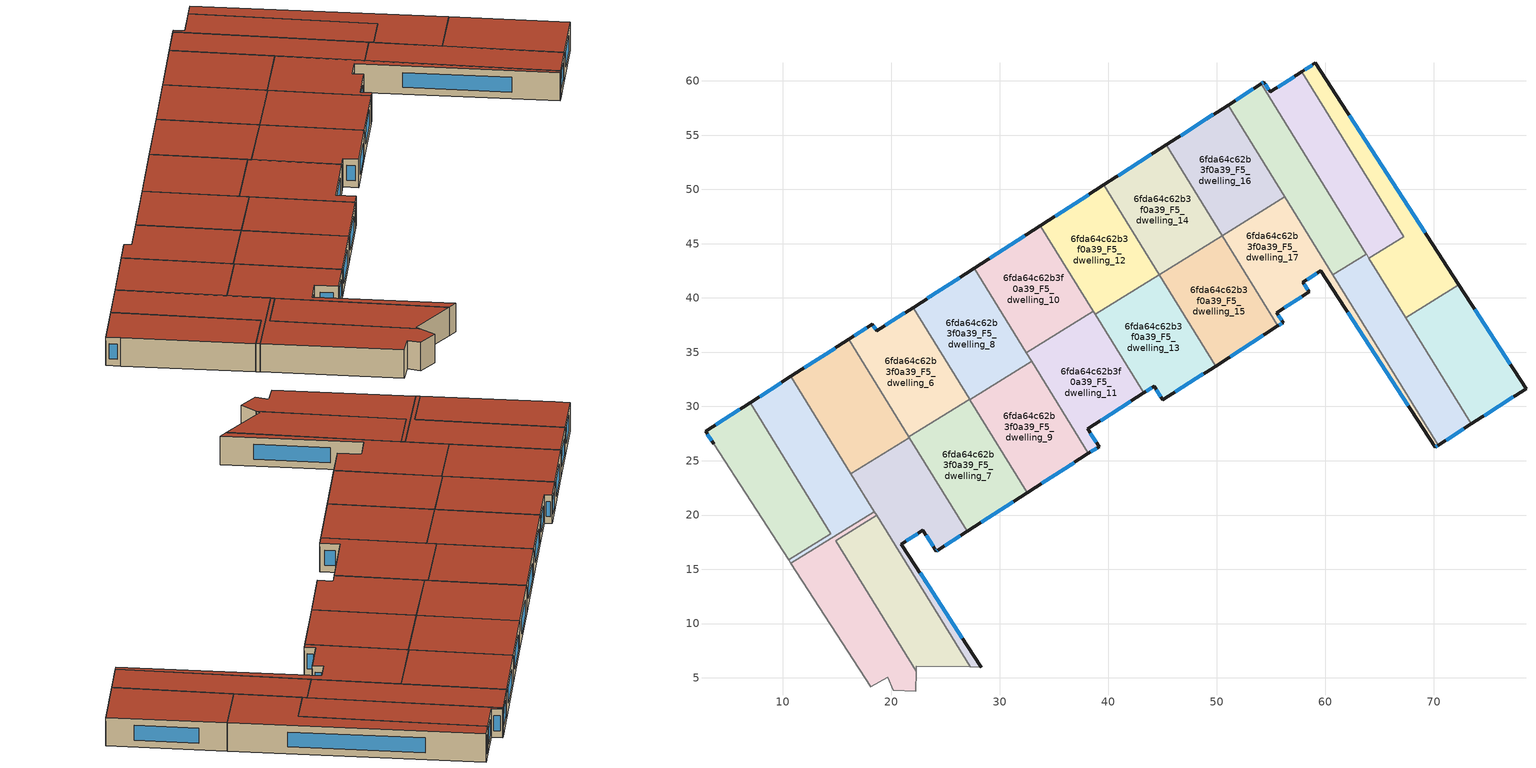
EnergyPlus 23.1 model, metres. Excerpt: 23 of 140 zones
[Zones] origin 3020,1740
6fda64c62b3f0a39_F5_dwelling_0
 floor to 6fda64c62b3f0a39_F4_dwelling_0 (EU_floor_Construction): 6.99,30.35 14.45,18.29 10.54,15.88 3.63,26.55 2.89,27.71 z15
 wall outside (EU_wall_Construction): 6.99,30.35 2.89,27.71 3.63,26.55 z15:18
 wall to 6fda64c62b3f0a39_F5_dwelling_1 (EU_wall_Construction): 10.54,15.88 14.45,18.29 6.99,30.35 z15:18
 wall adiabatic (EU_wall_Construction): 3.63,26.55 10.54,15.88 z15:18
 window (EU_Window_Construction): 6.03,29.73 3.85,28.33 / 3.06,27.44 3.46,26.82 z15.7:17.3
 roof outside (EU_roof_Construction): 14.45,18.29 6.99,30.35 2.89,27.71 3.63,26.55 10.54,15.88 z18
6fda64c62b3f0a39_F5_dwelling_1
 floor to 6fda64c62b3f0a39_F4_dwelling_1 (EU_floor_Construction): 10.75,32.76 18.45,20.3 10.75,15.55 10.54,15.88 14.45,18.29 6.99,30.35 z15
 wall outside (EU_wall_Construction): 10.75,32.76 6.99,30.35 z15:18
 wall to 6fda64c62b3f0a39_F5_dwelling_2 (EU_wall_Construction): 10.75,15.55 18.45,20.3 z15:18
 wall adiabatic (EU_wall_Construction): 10.54,15.88 10.75,15.55 z15:18
 wall to 6fda64c62b3f0a39_F5_dwelling_4 (EU_wall_Construction): 16.28,23.81 10.75,32.76 z15:18
 wall to 6fda64c62b3f0a39_F5_dwelling_5 (EU_wall_Construction): 18.45,20.3 16.28,23.81 z15:18
 window (EU_Window_Construction): 9.87,32.2 7.87,30.92 z15.7:17.3
 roof outside (EU_roof_Construction): 18.45,20.3 10.75,32.76 6.99,30.35 14.45,18.29 10.54,15.88 10.75,15.55 z18
6fda64c62b3f0a39_F5_dwelling_10
 floor to 6fda64c62b3f0a39_F4_dwelling_10 (EU_floor_Construction): 33.75,46.66 38.63,38.77 32.44,34.95 27.63,42.73 z15
 wall outside (EU_wall_Construction): 33.75,46.66 27.63,42.73 z15:18
 wall to 6fda64c62b3f0a39_F5_dwelling_11 (EU_wall_Construction): 32.44,34.95 38.63,38.77 z15:18
 wall to 6fda64c62b3f0a39_F5_dwelling_12 (EU_wall_Construction): 38.63,38.77 33.75,46.66 z15:18
 wall to 6fda64c62b3f0a39_F5_dwelling_8 (EU_wall_Construction): 27.63,42.73 32.44,34.95 z15:18
 window (EU_Window_Construction): 32.31,45.74 29.07,43.66 z15.7:17.3
 roof outside (EU_roof_Construction): 38.63,38.77 33.75,46.66 27.63,42.73 32.44,34.95 z18
6fda64c62b3f0a39_F5_dwelling_11
 floor to 6fda64c62b3f0a39_F4_dwelling_11 (EU_floor_Construction): 38.63,38.77 43.28,31.24 38.11,27.93 39.15,26.31 38.17,25.68 32.44,34.95 z15
 wall outside (EU_wall_Construction): 38.17,25.68 39.15,26.31 38.11,27.93 43.28,31.24 z15:18
 wall to 6fda64c62b3f0a39_F5_dwelling_9 (EU_wall_Construction): 32.93,34.16 38.17,25.68 z15:18
 wall to 6fda64c62b3f0a39_F5_dwelling_13 (EU_wall_Construction): 43.28,31.24 38.81,38.48 z15:18
 wall to 6fda64c62b3f0a39_F5_dwelling_12 (EU_wall_Construction): 38.81,38.48 38.63,38.77 z15:18
 wall to 6fda64c62b3f0a39_F5_dwelling_8 (EU_wall_Construction): 32.44,34.95 32.93,34.16 z15:18
 window (EU_Window_Construction): 39.33,28.71 42.07,30.46 / 38.91,26.69 38.36,27.55 / 38.4,25.83 38.92,26.16 z15.7:17.3
 roof outside (EU_roof_Construction): 39.15,26.31 38.11,27.93 43.28,31.24 38.63,38.77 32.44,34.95 38.17,25.68 z18
6fda64c62b3f0a39_F5_dwelling_12
 floor to 6fda64c62b3f0a39_F4_dwelling_12 (EU_floor_Construction): 39.57,50.41 44.69,42.12 38.81,38.48 33.75,46.66 z15
 wall outside (EU_wall_Construction): 39.57,50.41 33.75,46.66 z15:18
 wall to 6fda64c62b3f0a39_F5_dwelling_14 (EU_wall_Construction): 44.69,42.12 39.57,50.41 z15:18
 wall to 6fda64c62b3f0a39_F5_dwelling_13 (EU_wall_Construction): 38.81,38.48 44.69,42.12 z15:18
 window (EU_Window_Construction): 38.2,49.53 35.12,47.54 z15.7:17.3
 roof outside (EU_roof_Construction): 44.69,42.12 39.57,50.41 33.75,46.66 38.81,38.48 z18
6fda64c62b3f0a39_F5_dwelling_13
 floor to 6fda64c62b3f0a39_F4_dwelling_13 (EU_floor_Construction): 44.69,42.12 49.88,33.73 45.03,30.61 44.24,31.86 43.28,31.24 38.81,38.48 z15
 wall outside (EU_wall_Construction): 43.28,31.24 44.24,31.86 45.03,30.61 49.88,33.73 z15:18
 wall to 6fda64c62b3f0a39_F5_dwelling_15 (EU_wall_Construction): 49.88,33.73 44.69,42.12 z15:18
 window (EU_Window_Construction): 46.17,31.34 48.74,33 / 44.42,31.56 44.85,30.9 / 43.51,31.39 44.01,31.71 z15.7:17.3
 roof outside (EU_roof_Construction): 49.88,33.73 44.69,42.12 38.81,38.48 43.28,31.24 44.24,31.86 45.03,30.61 z18
6fda64c62b3f0a39_F5_dwelling_14
 floor to 6fda64c62b3f0a39_F4_dwelling_14 (EU_floor_Construction): 45.32,54.1 50.51,45.71 44.7,42.12 39.57,50.41 z15
 wall outside (EU_wall_Construction): 45.32,54.1 39.57,50.41 z15:18
 wall to 6fda64c62b3f0a39_F5_dwelling_15 (EU_wall_Construction): 44.7,42.12 50.51,45.71 z15:18
 wall to 6fda64c62b3f0a39_F5_dwelling_16 (EU_wall_Construction): 50.49,45.75 45.32,54.1 z15:18
 wall to 6fda64c62b3f0a39_F5_dwelling_17 (EU_wall_Construction): 50.51,45.71 50.49,45.75 z15:18
 window (EU_Window_Construction): 43.97,53.23 40.92,51.27 z15.7:17.3
 roof outside (EU_roof_Construction): 50.51,45.71 45.32,54.1 39.57,50.41 44.7,42.12 z18
6fda64c62b3f0a39_F5_dwelling_15
 floor to 6fda64c62b3f0a39_F4_dwelling_15 (EU_floor_Construction): 50.51,45.71 55.63,37.42 49.88,33.73 44.7,42.12 z15
 wall outside (EU_wall_Construction): 49.88,33.73 55.63,37.42 z15:18
 wall to 6fda64c62b3f0a39_F5_dwelling_17 (EU_wall_Construction): 55.63,37.42 50.51,45.71 z15:18
 window (EU_Window_Construction): 51.23,34.6 54.28,36.56 z15.7:17.3
 roof outside (EU_roof_Construction): 55.63,37.42 50.51,45.71 44.7,42.12 49.88,33.73 z18
6fda64c62b3f0a39_F5_dwelling_16
 floor to 6fda64c62b3f0a39_F4_dwelling_16 (EU_floor_Construction): 51.03,57.77 56.26,49.32 50.49,45.75 45.32,54.1 z15
 wall outside (EU_wall_Construction): 51.03,57.77 45.32,54.1 z15:18
 wall to 6fda64c62b3f0a39_F5_dwelling_17 (EU_wall_Construction): 50.49,45.75 56.26,49.32 z15:18
 wall to 6fda64c62b3f0a39_F5_dwelling_18 (EU_wall_Construction): 56.26,49.32 51.03,57.77 z15:18
 window (EU_Window_Construction): 49.69,56.91 46.66,54.96 z15.7:17.3
 roof outside (EU_roof_Construction): 56.26,49.32 51.03,57.77 45.32,54.1 50.49,45.75 z18
6fda64c62b3f0a39_F5_dwelling_17
 floor to 6fda64c62b3f0a39_F4_dwelling_17 (EU_floor_Construction): 59.58,42.51 57.93,41.45 58.5,40.56 55.53,38.64 56.11,37.74 55.63,37.42 50.49,45.75 56.26,49.32 70.4,26.44 70.1,26.25 z15
 wall outside (EU_wall_Construction): 55.63,37.42 56.11,37.74 55.53,38.64 58.5,40.56 57.93,41.45 59.58,42.51 70.1,26.25 70.4,26.44 z15:18
 wall to 6fda64c62b3f0a39_F5_dwelling_19 (EU_wall_Construction): 70.4,26.44 60.7,42.13 z15:18
 wall to 6fda64c62b3f0a39_F5_dwelling_18 (EU_wall_Construction): 60.7,42.13 56.26,49.32 z15:18
 window (EU_Window_Construction): 58.32,41.7 59.2,42.26 / 58.37,40.77 58.06,41.24 / 56.22,39.09 57.8,40.11 / 55.97,37.95 55.66,38.43 / 55.74,37.5 56,37.66 / 70.17,26.29 70.33,26.39 / 62.05,38.69 67.63,30.07 z15.7:17.3
 roof outside (EU_roof_Construction): 70.4,26.44 56.26,49.32 50.49,45.75 55.63,37.42 56.11,37.74 55.53,38.64 58.5,40.56 57.93,41.45 59.58,42.51 70.1,26.25 z18
6fda64c62b3f0a39_F5_dwelling_18
 floor to 6fda64c62b3f0a39_F4_dwelling_18 (EU_floor_Construction): 54.09,59.74 63.79,44.04 60.7,42.13 51.03,57.77 z15
 wall outside (EU_wall_Construction): 54.09,59.74 51.03,57.77 z15:18
 wall to 6fda64c62b3f0a39_F5_dwelling_19 (EU_wall_Construction): 60.7,42.13 63.79,44.04 z15:18
 wall to 6fda64c62b3f0a39_F5_dwelling_20 (EU_wall_Construction): 63.79,44.04 54.09,59.74 z15:18
 window (EU_Window_Construction): 53.37,59.27 51.75,58.23 z15.7:17.3
 roof outside (EU_roof_Construction): 63.79,44.04 54.09,59.74 51.03,57.77 60.7,42.13 z18
6fda64c62b3f0a39_F5_dwelling_19
 floor to 6fda64c62b3f0a39_F4_dwelling_19 (EU_floor_Construction): 63.79,44.04 73.46,28.41 70.4,26.44 60.7,42.13 z15
 wall outside (EU_wall_Construction): 70.4,26.44 73.46,28.41 z15:18
 wall to 6fda64c62b3f0a39_F5_dwelling_22 (EU_wall_Construction): 73.46,28.41 67.42,38.17 z15:18
 wall to 6fda64c62b3f0a39_F5_dwelling_21 (EU_wall_Construction): 67.42,38.17 64.02,43.67 z15:18
 wall to 6fda64c62b3f0a39_F5_dwelling_20 (EU_wall_Construction): 64.02,43.67 63.79,44.04 z15:18
 window (EU_Window_Construction): 71.12,26.9 72.74,27.94 z15.7:17.3
 roof outside (EU_roof_Construction): 73.46,28.41 63.79,44.04 60.7,42.13 70.4,26.44 z18
6fda64c62b3f0a39_F5_dwelling_2
 floor to 6fda64c62b3f0a39_F4_dwelling_2 (EU_floor_Construction): 18.66,19.96 14.87,17.62 22.3,5.59 22.27,3.79 20.19,3.86 19.7,5.07 18.12,4.17 10.75,15.55 18.45,20.3 z15
 wall adiabatic (EU_wall_Construction): 10.75,15.55 18.12,4.17 19.7,5.07 20.19,3.86 22.27,3.79 22.3,5.59 z15:18
 wall to 6fda64c62b3f0a39_F5_dwelling_3 (EU_wall_Construction): 22.3,5.59 14.87,17.62 18.66,19.96 z15:18
 wall to 6fda64c62b3f0a39_F5_dwelling_5 (EU_wall_Construction): 18.66,19.96 18.45,20.3 z15:18
 roof outside (EU_roof_Construction): 22.27,3.79 22.3,5.59 14.87,17.62 18.66,19.96 18.45,20.3 10.75,15.55 18.12,4.17 19.7,5.07 20.19,3.86 z18
6fda64c62b3f0a39_F5_dwelling_20
 floor to 6fda64c62b3f0a39_F4_dwelling_20 (EU_floor_Construction): 57.81,60.83 67.2,45.64 64.02,43.67 54.09,59.74 54.34,59.9 54.93,58.98 z15
 wall outside (EU_wall_Construction): 57.81,60.83 54.93,58.98 54.34,59.9 54.09,59.74 z15:18
 wall to 6fda64c62b3f0a39_F5_dwelling_21 (EU_wall_Construction): 64.02,43.67 67.2,45.64 57.81,60.83 z15:18
 window (EU_Window_Construction): 54.79,59.2 54.48,59.68 / 57.13,60.4 55.6,59.42 / 54.28,59.86 54.15,59.77 z15.7:17.3
 roof outside (EU_roof_Construction): 67.2,45.64 57.81,60.83 54.93,58.98 54.34,59.9 54.09,59.74 64.02,43.67 z18
6fda64c62b3f0a39_F5_dwelling_21
 floor to 6fda64c62b3f0a39_F4_dwelling_21 (EU_floor_Construction): 59.08,61.65 72.31,41.19 67.42,38.17 64.02,43.67 67.2,45.64 57.81,60.83 z15
 wall outside (EU_wall_Construction): 72.31,41.19 59.08,61.65 57.81,60.83 z15:18
 wall to 6fda64c62b3f0a39_F5_dwelling_22 (EU_wall_Construction): 67.42,38.17 72.31,41.19 z15:18
 window (EU_Window_Construction): 58.78,61.46 58.11,61.02 / 69.2,46 62.19,56.84 z15.7:17.3
 roof outside (EU_roof_Construction): 72.31,41.19 59.08,61.65 57.81,60.83 67.2,45.64 64.02,43.67 67.42,38.17 z18
6fda64c62b3f0a39_F5_dwelling_22
 floor to 6fda64c62b3f0a39_F4_dwelling_22 (EU_floor_Construction): 72.31,41.19 78.49,31.64 73.46,28.41 67.42,38.17 z15
 wall outside (EU_wall_Construction): 73.46,28.41 78.49,31.64 72.31,41.19 z15:18
 window (EU_Window_Construction): 77.04,33.88 73.76,38.95 / 74.64,29.16 77.31,30.88 z15.7:17.3
 roof outside (EU_roof_Construction): 78.49,31.64 72.31,41.19 67.42,38.17 73.46,28.41 z18
6fda64c62b3f0a39_F5_dwelling_3
 floor to 6fda64c62b3f0a39_F4_dwelling_3 (EU_floor_Construction): 18.66,19.96 27.29,6 22.31,6.05 22.3,5.59 14.87,17.62 z15
 wall adiabatic (EU_wall_Construction): 22.3,5.59 22.31,6.05 27.29,6 z15:18
 wall to 6fda64c62b3f0a39_F5_dwelling_5 (EU_wall_Construction): 27.29,6 18.66,19.96 z15:18
 roof outside (EU_roof_Construction): 27.29,6 18.66,19.96 14.87,17.62 22.3,5.59 22.31,6.05 z18
6fda64c62b3f0a39_F5_dwelling_4
 floor to 6fda64c62b3f0a39_F4_dwelling_4 (EU_floor_Construction): 16.07,36.19 21.67,27.13 16.28,23.81 10.75,32.76 z15
 wall outside (EU_wall_Construction): 16.07,36.19 10.75,32.76 z15:18
 wall to 6fda64c62b3f0a39_F5_dwelling_5 (EU_wall_Construction): 16.28,23.81 21.67,27.13 27,18.51 z15:18
 wall to 6fda64c62b3f0a39_F5_dwelling_6 (EU_wall_Construction): 21.62,27.21 16.07,36.19 z15:18
 wall to 6fda64c62b3f0a39_F5_dwelling_7 (EU_wall_Construction): 27,18.51 21.67,27.14 21.62,27.21 z15:18
 window (EU_Window_Construction): 14.82,35.38 12,33.57 z15.7:17.3
 roof outside (EU_roof_Construction): 21.67,27.13 16.07,36.19 10.75,32.76 16.28,23.81 z18
6fda64c62b3f0a39_F5_dwelling_5
 floor to 6fda64c62b3f0a39_F4_dwelling_5 (EU_floor_Construction): 21.67,27.13 27,18.51 24.29,16.76 24.16,16.68 22.92,18.59 20.94,17.33 28.27,6 27.29,6 16.28,23.81 z15
 wall outside (EU_wall_Construction): 28.27,6 20.94,17.33 22.92,18.59 24.16,16.68 24.29,16.76 27,18.51 z15:18
 wall adiabatic (EU_wall_Construction): 27.29,6 28.27,6 z15:18
 window (EU_Window_Construction): 26.55,8.66 22.66,14.67 / 24.93,17.17 26.36,18.1 / 24.19,16.7 24.26,16.75 / 23.21,18.14 23.87,17.13 / 21.41,17.62 22.45,18.3 z15.7:17.3
 roof outside (EU_roof_Construction): 28.27,6 20.94,17.33 22.92,18.59 24.16,16.68 24.29,16.76 27,18.51 21.67,27.13 16.28,23.81 27.29,6 z18
6fda64c62b3f0a39_F5_dwelling_6
 floor to 6fda64c62b3f0a39_F4_dwelling_6 (EU_floor_Construction): 22.01,39.12 27.23,30.67 21.62,27.21 16.07,36.19 18.27,37.6 18.67,36.98 z15
 wall outside (EU_wall_Construction): 22.01,39.12 18.67,36.98 18.27,37.6 16.07,36.19 z15:18
 wall to 6fda64c62b3f0a39_F5_dwelling_7 (EU_wall_Construction): 21.62,27.21 27.23,30.67 z15:18
 wall to 6fda64c62b3f0a39_F5_dwelling_8 (EU_wall_Construction): 27.23,30.67 22.01,39.12 z15:18
 window (EU_Window_Construction): 18.58,37.12 18.36,37.45 / 21.22,38.62 19.46,37.48 / 17.75,37.27 16.59,36.52 z15.7:17.3
 roof outside (EU_roof_Construction): 27.23,30.67 22.01,39.12 18.67,36.98 18.27,37.6 16.07,36.19 21.62,27.21 z18
6fda64c62b3f0a39_F5_dwelling_7
 floor to 6fda64c62b3f0a39_F4_dwelling_7 (EU_floor_Construction): 27.23,30.67 32.54,22.07 27,18.51 21.62,27.21 z15
 wall outside (EU_wall_Construction): 27,18.51 32.54,22.07 z15:18
 wall to 6fda64c62b3f0a39_F5_dwelling_9 (EU_wall_Construction): 32.55,22.07 27.24,30.64 z15:18
 wall to 6fda64c62b3f0a39_F5_dwelling_8 (EU_wall_Construction): 27.24,30.64 27.23,30.67 z15:18
 window (EU_Window_Construction): 28.3,19.34 31.24,21.23 z15.7:17.3
 roof outside (EU_roof_Construction): 32.54,22.07 27.23,30.67 21.62,27.21 27,18.51 z18
6fda64c62b3f0a39_F5_dwelling_8
 floor to 6fda64c62b3f0a39_F4_dwelling_8 (EU_floor_Construction): 27.63,42.73 32.93,34.16 27.24,30.64 22.01,39.12 z15
 wall outside (EU_wall_Construction): 27.63,42.73 22.01,39.12 z15:18
 wall to 6fda64c62b3f0a39_F5_dwelling_9 (EU_wall_Construction): 27.24,30.64 32.93,34.16 z15:18
 window (EU_Window_Construction): 26.31,41.88 23.33,39.97 z15.7:17.3
 roof outside (EU_roof_Construction): 32.93,34.16 27.63,42.73 22.01,39.12 27.24,30.64 z18
6fda64c62b3f0a39_F5_dwelling_9
 floor to 6fda64c62b3f0a39_F4_dwelling_9 (EU_floor_Construction): 32.93,34.16 38.17,25.68 32.54,22.07 27.24,30.64 z15
 wall outside (EU_wall_Construction): 32.54,22.07 38.17,25.68 z15:18
 window (EU_Window_Construction): 33.87,22.92 36.85,24.83 z15.7:17.3
 roof outside (EU_roof_Construction): 38.17,25.68 32.93,34.16 27.24,30.64 32.54,22.07 z18
[Building]
EU S2 Campaign: North Axis=0; Terrain=City; Solar Distribution=FullExterior
[Site:Location]
Budapest.Ferenc.Liszt.Intl.AP: Latitude=47.437; Longitude=19.256; Time Zone=1; Elevation=185
[SizingPeriod:WeatherFileDays]
AnnualSizingPeriod: Begin Month=1; Begin Day of Month=1; End Month=12; End Day of Month=31; Day of Week for Start Day=Monday; Use Weather File Daylight Saving Period=No; Use Weather File Rain and Snow Indicators=No
[MATERIAL]
EU_InternalMass_Material: Roughness=MediumRough; Thickness=0.1; Conductivity=1; Density=1800; Specific Heat=900; Thermal Absorptance=0.9; Solar Absorptance=0.7; Visible Absorptance=0.7
[MATERIAL:NOMASS] Roughness=MediumRough; Thermal Absorptance=0.9; Solar Absorptance=0.7; Visible Absorptance=0.7
Name | Thermal Resistance
EU_wall_NoMass | 0.832559
EU_roof_NoMass | 1.39638
EU_floor_NoMass | 0.872794
[WINDOWMATERIAL:SIMPLEGLAZINGSYSTEM]
EU_Window_SimpleGlazing: UFactor=2.79869; Solar Heat Gain Coefficient=0.75; Visible Transmittance=0.75
[CONSTRUCTION]
EU_wall_Construction: EU_wall_NoMass
EU_roof_Construction: EU_roof_NoMass
EU_floor_Construction: EU_floor_NoMass
EU_Window_Construction: EU_Window_SimpleGlazing
EU_InternalMass_Construction: EU_InternalMass_Material
[ZONE] Type=1; Multiplier=1; Ceiling Height=autocalculate; Floor Area=autocalculate; Part of Total Floor Area=Yes
Name | Volume
6fda64c62b3f0a39_F5_dwelling_0; 6fda64c62b3f0a39_F5_dwelling_13 | 200.995
6fda64c62b3f0a39_F5_dwelling_1 | 201.01
6fda64c62b3f0a39_F5_dwelling_10 | 201.004
6fda64c62b3f0a39_F5_dwelling_11 | 201.016
6fda64c62b3f0a39_F5_dwelling_12; 6fda64c62b3f0a39_F5_dwelling_16; 6fda64c62b3f0a39_F5_dwelling_3 | 201.003
6fda64c62b3f0a39_F5_dwelling_14 | 201.008
6fda64c62b3f0a39_F5_dwelling_15 | 201
6fda64c62b3f0a39_F5_dwelling_17 | 200.991
6fda64c62b3f0a39_F5_dwelling_18 | 200.985
6fda64c62b3f0a39_F5_dwelling_19 | 201.021
6fda64c62b3f0a39_F5_dwelling_2 | 201.012
6fda64c62b3f0a39_F5_dwelling_20 | 201.02
6fda64c62b3f0a39_F5_dwelling_21 | 200.996
6fda64c62b3f0a39_F5_dwelling_22 | 200.999
6fda64c62b3f0a39_F5_dwelling_4 | 201.025
6fda64c62b3f0a39_F5_dwelling_5 | 201.009
6fda64c62b3f0a39_F5_dwelling_6 | 200.99
6fda64c62b3f0a39_F5_dwelling_7 | 200.981
6fda64c62b3f0a39_F5_dwelling_8 | 201.015
6fda64c62b3f0a39_F5_dwelling_9 | 201.006
[INTERNALMASS] Construction=EU_InternalMass_Construction
Name | Zone or ZoneList | Surface Area
6fda64c62b3f0a39_F5_dwelling_0_EU_InternalMass | 6fda64c62b3f0a39_F5_dwelling_0 | 66.9974
6fda64c62b3f0a39_F5_dwelling_1_EU_InternalMass | 6fda64c62b3f0a39_F5_dwelling_1 | 67.0032
6fda64c62b3f0a39_F5_dwelling_2_EU_InternalMass | 6fda64c62b3f0a39_F5_dwelling_2 | 67.0037
6fda64c62b3f0a39_F5_dwelling_3_EU_InternalMass | 6fda64c62b3f0a39_F5_dwelling_3 | 67.0004
6fda64c62b3f0a39_F5_dwelling_4_EU_InternalMass | 6fda64c62b3f0a39_F5_dwelling_4 | 67.0058
6fda64c62b3f0a39_F5_dwelling_5_EU_InternalMass | 6fda64c62b3f0a39_F5_dwelling_5 | 67.003
6fda64c62b3f0a39_F5_dwelling_6_EU_InternalMass | 6fda64c62b3f0a39_F5_dwelling_6 | 66.9968
6fda64c62b3f0a39_F5_dwelling_7_EU_InternalMass | 6fda64c62b3f0a39_F5_dwelling_7 | 66.9941
6fda64c62b3f0a39_F5_dwelling_8_EU_InternalMass | 6fda64c62b3f0a39_F5_dwelling_8 | 67.0026
6fda64c62b3f0a39_F5_dwelling_9_EU_InternalMass | 6fda64c62b3f0a39_F5_dwelling_9 | 67.0036
6fda64c62b3f0a39_F5_dwelling_10_EU_InternalMass | 6fda64c62b3f0a39_F5_dwelling_10 | 67.0023
6fda64c62b3f0a39_F5_dwelling_11_EU_InternalMass | 6fda64c62b3f0a39_F5_dwelling_11 | 67.0045
6fda64c62b3f0a39_F5_dwelling_12_EU_InternalMass | 6fda64c62b3f0a39_F5_dwelling_12 | 67.001
6fda64c62b3f0a39_F5_dwelling_13_EU_InternalMass | 6fda64c62b3f0a39_F5_dwelling_13 | 66.9977
6fda64c62b3f0a39_F5_dwelling_14_EU_InternalMass | 6fda64c62b3f0a39_F5_dwelling_14 | 67.0024
6fda64c62b3f0a39_F5_dwelling_15_EU_InternalMass | 6fda64c62b3f0a39_F5_dwelling_15 | 66.9992
6fda64c62b3f0a39_F5_dwelling_16_EU_InternalMass | 6fda64c62b3f0a39_F5_dwelling_16 | 67.0021
6fda64c62b3f0a39_F5_dwelling_17_EU_InternalMass | 6fda64c62b3f0a39_F5_dwelling_17 | 66.9976
6fda64c62b3f0a39_F5_dwelling_18_EU_InternalMass | 6fda64c62b3f0a39_F5_dwelling_18 | 66.9963
6fda64c62b3f0a39_F5_dwelling_19_EU_InternalMass | 6fda64c62b3f0a39_F5_dwelling_19 | 67.0061
6fda64c62b3f0a39_F5_dwelling_20_EU_InternalMass | 6fda64c62b3f0a39_F5_dwelling_20 | 67.0069
6fda64c62b3f0a39_F5_dwelling_21_EU_InternalMass | 6fda64c62b3f0a39_F5_dwelling_21 | 66.9986
6fda64c62b3f0a39_F5_dwelling_22_EU_InternalMass | 6fda64c62b3f0a39_F5_dwelling_22 | 66.9977
[OTHEREQUIPMENT] Fuel Type=Electricity; Design Level Calculation Method=Watts/Area; Power per Zone Floor Area=1; Fraction Latent=0; Fraction Radiant=0; Fraction Lost=0; Carbon Dioxide Generation Rate=0; EndUse Subcategory=EU_Step8_InternalGains
Name | Zone or ZoneList or Space or SpaceList | Schedule
EU_Step8_InternalGain_6fda64c62b3f0a39_F5_dwelling_0_f000 | 6fda64c62b3f0a39_F5_dwelling_0 | EU_Step8_GainSchedule_6fda64c62b3f0a39_F5_dwelling_0_f000
EU_Step8_InternalGain_6fda64c62b3f0a39_F5_dwelling_1_f000 | 6fda64c62b3f0a39_F5_dwelling_1 | EU_Step8_GainSchedule_6fda64c62b3f0a39_F5_dwelling_1_f000
EU_Step8_InternalGain_6fda64c62b3f0a39_F5_dwelling_2_f000 | 6fda64c62b3f0a39_F5_dwelling_2 | EU_Step8_GainSchedule_6fda64c62b3f0a39_F5_dwelling_2_f000
EU_Step8_InternalGain_6fda64c62b3f0a39_F5_dwelling_3_f000 | 6fda64c62b3f0a39_F5_dwelling_3 | EU_Step8_GainSchedule_6fda64c62b3f0a39_F5_dwelling_3_f000
EU_Step8_InternalGain_6fda64c62b3f0a39_F5_dwelling_4_f000 | 6fda64c62b3f0a39_F5_dwelling_4 | EU_Step8_GainSchedule_6fda64c62b3f0a39_F5_dwelling_4_f000
EU_Step8_InternalGain_6fda64c62b3f0a39_F5_dwelling_5_f000 | 6fda64c62b3f0a39_F5_dwelling_5 | EU_Step8_GainSchedule_6fda64c62b3f0a39_F5_dwelling_5_f000
EU_Step8_InternalGain_6fda64c62b3f0a39_F5_dwelling_6_f000 | 6fda64c62b3f0a39_F5_dwelling_6 | EU_Step8_GainSchedule_6fda64c62b3f0a39_F5_dwelling_6_f000
EU_Step8_InternalGain_6fda64c62b3f0a39_F5_dwelling_7_f000 | 6fda64c62b3f0a39_F5_dwelling_7 | EU_Step8_GainSchedule_6fda64c62b3f0a39_F5_dwelling_7_f000
EU_Step8_InternalGain_6fda64c62b3f0a39_F5_dwelling_8_f000 | 6fda64c62b3f0a39_F5_dwelling_8 | EU_Step8_GainSchedule_6fda64c62b3f0a39_F5_dwelling_8_f000
EU_Step8_InternalGain_6fda64c62b3f0a39_F5_dwelling_9_f000 | 6fda64c62b3f0a39_F5_dwelling_9 | EU_Step8_GainSchedule_6fda64c62b3f0a39_F5_dwelling_9_f000
EU_Step8_InternalGain_6fda64c62b3f0a39_F5_dwelling_10_f000 | 6fda64c62b3f0a39_F5_dwelling_10 | EU_Step8_GainSchedule_6fda64c62b3f0a39_F5_dwelling_10_f000
EU_Step8_InternalGain_6fda64c62b3f0a39_F5_dwelling_11_f000 | 6fda64c62b3f0a39_F5_dwelling_11 | EU_Step8_GainSchedule_6fda64c62b3f0a39_F5_dwelling_11_f000
EU_Step8_InternalGain_6fda64c62b3f0a39_F5_dwelling_12_f000 | 6fda64c62b3f0a39_F5_dwelling_12 | EU_Step8_GainSchedule_6fda64c62b3f0a39_F5_dwelling_12_f000
EU_Step8_InternalGain_6fda64c62b3f0a39_F5_dwelling_13_f000 | 6fda64c62b3f0a39_F5_dwelling_13 | EU_Step8_GainSchedule_6fda64c62b3f0a39_F5_dwelling_13_f000
EU_Step8_InternalGain_6fda64c62b3f0a39_F5_dwelling_14_f000 | 6fda64c62b3f0a39_F5_dwelling_14 | EU_Step8_GainSchedule_6fda64c62b3f0a39_F5_dwelling_14_f000
EU_Step8_InternalGain_6fda64c62b3f0a39_F5_dwelling_15_f000 | 6fda64c62b3f0a39_F5_dwelling_15 | EU_Step8_GainSchedule_6fda64c62b3f0a39_F5_dwelling_15_f000
EU_Step8_InternalGain_6fda64c62b3f0a39_F5_dwelling_16_f000 | 6fda64c62b3f0a39_F5_dwelling_16 | EU_Step8_GainSchedule_6fda64c62b3f0a39_F5_dwelling_16_f000
EU_Step8_InternalGain_6fda64c62b3f0a39_F5_dwelling_17_f000 | 6fda64c62b3f0a39_F5_dwelling_17 | EU_Step8_GainSchedule_6fda64c62b3f0a39_F5_dwelling_17_f000
EU_Step8_InternalGain_6fda64c62b3f0a39_F5_dwelling_18_f000 | 6fda64c62b3f0a39_F5_dwelling_18 | EU_Step8_GainSchedule_6fda64c62b3f0a39_F5_dwelling_18_f000
EU_Step8_InternalGain_6fda64c62b3f0a39_F5_dwelling_19_f000 | 6fda64c62b3f0a39_F5_dwelling_19 | EU_Step8_GainSchedule_6fda64c62b3f0a39_F5_dwelling_19_f000
EU_Step8_InternalGain_6fda64c62b3f0a39_F5_dwelling_20_f000 | 6fda64c62b3f0a39_F5_dwelling_20 | EU_Step8_GainSchedule_6fda64c62b3f0a39_F5_dwelling_20_f000
EU_Step8_InternalGain_6fda64c62b3f0a39_F5_dwelling_21_f000 | 6fda64c62b3f0a39_F5_dwelling_21 | EU_Step8_GainSchedule_6fda64c62b3f0a39_F5_dwelling_21_f000
EU_Step8_InternalGain_6fda64c62b3f0a39_F5_dwelling_22_f000 | 6fda64c62b3f0a39_F5_dwelling_22 | EU_Step8_GainSchedule_6fda64c62b3f0a39_F5_dwelling_22_f000
[ZONEVENTILATION:DESIGNFLOWRATE] Schedule=EU_AlwaysOn; Design Flow Rate Calculation Method=AirChanges/Hour; Air Changes per Hour=0.475469; Ventilation Type=Natural; Fan Pressure Rise=0; Fan Total Efficiency=1; Constant Term Coefficient=1; Temperature Term Coefficient=0; Velocity Term Coefficient=0; Velocity Squared Term Coefficient=0; Minimum Indoor Temperature=-100; Maximum Indoor Temperature=100; Delta Temperature=-100; Minimum Outdoor Temperature=-100; Maximum Outdoor Temperature=100; Maximum Wind Speed=40
Name | Zone or ZoneList or Space or SpaceList
EU_ConstantAir_6fda64c62b3f0a39_F5_dwelling_0 | 6fda64c62b3f0a39_F5_dwelling_0
EU_ConstantAir_6fda64c62b3f0a39_F5_dwelling_1 | 6fda64c62b3f0a39_F5_dwelling_1
EU_ConstantAir_6fda64c62b3f0a39_F5_dwelling_2 | 6fda64c62b3f0a39_F5_dwelling_2
EU_ConstantAir_6fda64c62b3f0a39_F5_dwelling_3 | 6fda64c62b3f0a39_F5_dwelling_3
EU_ConstantAir_6fda64c62b3f0a39_F5_dwelling_4 | 6fda64c62b3f0a39_F5_dwelling_4
EU_ConstantAir_6fda64c62b3f0a39_F5_dwelling_5 | 6fda64c62b3f0a39_F5_dwelling_5
EU_ConstantAir_6fda64c62b3f0a39_F5_dwelling_6 | 6fda64c62b3f0a39_F5_dwelling_6
EU_ConstantAir_6fda64c62b3f0a39_F5_dwelling_7 | 6fda64c62b3f0a39_F5_dwelling_7
EU_ConstantAir_6fda64c62b3f0a39_F5_dwelling_8 | 6fda64c62b3f0a39_F5_dwelling_8
EU_ConstantAir_6fda64c62b3f0a39_F5_dwelling_9 | 6fda64c62b3f0a39_F5_dwelling_9
EU_ConstantAir_6fda64c62b3f0a39_F5_dwelling_10 | 6fda64c62b3f0a39_F5_dwelling_10
EU_ConstantAir_6fda64c62b3f0a39_F5_dwelling_11 | 6fda64c62b3f0a39_F5_dwelling_11
EU_ConstantAir_6fda64c62b3f0a39_F5_dwelling_12 | 6fda64c62b3f0a39_F5_dwelling_12
EU_ConstantAir_6fda64c62b3f0a39_F5_dwelling_13 | 6fda64c62b3f0a39_F5_dwelling_13
EU_ConstantAir_6fda64c62b3f0a39_F5_dwelling_14 | 6fda64c62b3f0a39_F5_dwelling_14
EU_ConstantAir_6fda64c62b3f0a39_F5_dwelling_15 | 6fda64c62b3f0a39_F5_dwelling_15
EU_ConstantAir_6fda64c62b3f0a39_F5_dwelling_16 | 6fda64c62b3f0a39_F5_dwelling_16
EU_ConstantAir_6fda64c62b3f0a39_F5_dwelling_17 | 6fda64c62b3f0a39_F5_dwelling_17
EU_ConstantAir_6fda64c62b3f0a39_F5_dwelling_18 | 6fda64c62b3f0a39_F5_dwelling_18
EU_ConstantAir_6fda64c62b3f0a39_F5_dwelling_19 | 6fda64c62b3f0a39_F5_dwelling_19
EU_ConstantAir_6fda64c62b3f0a39_F5_dwelling_20 | 6fda64c62b3f0a39_F5_dwelling_20
EU_ConstantAir_6fda64c62b3f0a39_F5_dwelling_21 | 6fda64c62b3f0a39_F5_dwelling_21
EU_ConstantAir_6fda64c62b3f0a39_F5_dwelling_22 | 6fda64c62b3f0a39_F5_dwelling_22
[HVACTEMPLATE:ZONE:IDEALLOADSAIRSYSTEM] System Availability Schedule=EU_AlwaysOn; Maximum Heating Supply Air Temperature=50; Minimum Cooling Supply Air Temperature=13; Maximum Heating Supply Air Humidity Ratio=0.0156; Minimum Cooling Supply Air Humidity Ratio=0.0077; Heating Limit=NoLimit; Cooling Limit=NoLimit; Heating Availability Schedule=EU_AlwaysOn; Cooling Availability Schedule=EU_CoolingOff; Dehumidification Control Type=ConstantSensibleHeatRatio; Cooling Sensible Heat Ratio=0.7; Dehumidification Setpoint=60; Humidification Control Type=None; Humidification Setpoint=30; Outdoor Air Method=None; Outdoor Air Flow Rate per Person=0.00944; Outdoor Air Flow Rate per Zone Floor Area=0; Outdoor Air Flow Rate per Zone=0; Demand Controlled Ventilation Type=None; Outdoor Air Economizer Type=NoEconomizer; Heat Recovery Type=None; Sensible Heat Recovery Effectiveness=0.7; Latent Heat Recovery Effectiveness=0.65
Name | Template Thermostat
6fda64c62b3f0a39_F5_dwelling_0 | EU_HeatOnly_6fda64c62b3f0a39_F5_dwelling_0
6fda64c62b3f0a39_F5_dwelling_1 | EU_HeatOnly_6fda64c62b3f0a39_F5_dwelling_1
6fda64c62b3f0a39_F5_dwelling_2 | EU_HeatOnly_6fda64c62b3f0a39_F5_dwelling_2
6fda64c62b3f0a39_F5_dwelling_3 | EU_HeatOnly_6fda64c62b3f0a39_F5_dwelling_3
6fda64c62b3f0a39_F5_dwelling_4 | EU_HeatOnly_6fda64c62b3f0a39_F5_dwelling_4
6fda64c62b3f0a39_F5_dwelling_5 | EU_HeatOnly_6fda64c62b3f0a39_F5_dwelling_5
6fda64c62b3f0a39_F5_dwelling_6 | EU_HeatOnly_6fda64c62b3f0a39_F5_dwelling_6
6fda64c62b3f0a39_F5_dwelling_7 | EU_HeatOnly_6fda64c62b3f0a39_F5_dwelling_7
6fda64c62b3f0a39_F5_dwelling_8 | EU_HeatOnly_6fda64c62b3f0a39_F5_dwelling_8
6fda64c62b3f0a39_F5_dwelling_9 | EU_HeatOnly_6fda64c62b3f0a39_F5_dwelling_9
6fda64c62b3f0a39_F5_dwelling_10 | EU_HeatOnly_6fda64c62b3f0a39_F5_dwelling_10
6fda64c62b3f0a39_F5_dwelling_11 | EU_HeatOnly_6fda64c62b3f0a39_F5_dwelling_11
6fda64c62b3f0a39_F5_dwelling_12 | EU_HeatOnly_6fda64c62b3f0a39_F5_dwelling_12
6fda64c62b3f0a39_F5_dwelling_13 | EU_HeatOnly_6fda64c62b3f0a39_F5_dwelling_13
6fda64c62b3f0a39_F5_dwelling_14 | EU_HeatOnly_6fda64c62b3f0a39_F5_dwelling_14
6fda64c62b3f0a39_F5_dwelling_15 | EU_HeatOnly_6fda64c62b3f0a39_F5_dwelling_15
6fda64c62b3f0a39_F5_dwelling_16 | EU_HeatOnly_6fda64c62b3f0a39_F5_dwelling_16
6fda64c62b3f0a39_F5_dwelling_17 | EU_HeatOnly_6fda64c62b3f0a39_F5_dwelling_17
6fda64c62b3f0a39_F5_dwelling_18 | EU_HeatOnly_6fda64c62b3f0a39_F5_dwelling_18
6fda64c62b3f0a39_F5_dwelling_19 | EU_HeatOnly_6fda64c62b3f0a39_F5_dwelling_19
6fda64c62b3f0a39_F5_dwelling_20 | EU_HeatOnly_6fda64c62b3f0a39_F5_dwelling_20
6fda64c62b3f0a39_F5_dwelling_21 | EU_HeatOnly_6fda64c62b3f0a39_F5_dwelling_21
6fda64c62b3f0a39_F5_dwelling_22 | EU_HeatOnly_6fda64c62b3f0a39_F5_dwelling_22
[SIZING:ZONE] Zone Cooling Design Supply Air Temperature Input Method=SupplyAirTemperature; Zone Cooling Design Supply Air Temperature=13; Zone Heating Design Supply Air Temperature Input Method=SupplyAirTemperature; Zone Heating Design Supply Air Temperature=50; Zone Cooling Design Supply Air Humidity Ratio=0.008; Zone Heating Design Supply Air Humidity Ratio=0.008; Cooling Design Air Flow Method=DesignDay; Cooling Design Air Flow Rate=0; Cooling Minimum Air Flow per Zone Floor Area=0.000762; Cooling Minimum Air Flow=0; Cooling Minimum Air Flow Fraction=0.2; Heating Design Air Flow Method=DesignDay; Heating Design Air Flow Rate=0; Heating Maximum Air Flow per Zone Floor Area=0.002032; Heating Maximum Air Flow=0.141576; Heating Maximum Air Flow Fraction=0.3; Account for Dedicated Outdoor Air System=No; Dedicated Outdoor Air System Control Strategy=NeutralSupplyAir; Dedicated Outdoor Air Low Setpoint Temperature for Design=autosize; Dedicated Outdoor Air High Setpoint Temperature for Design=autosize; Zone Load Sizing Method=Sensible Load Only No Latent Load; Zone Latent Cooling Design Supply Air Humidity Ratio Input Method=HumidityRatioDifference; Zone Cooling Design Supply Air Humidity Ratio Difference=0.005; Zone Latent Heating Design Supply Air Humidity Ratio Input Method=HumidityRatioDifference; Zone Humidification Design Supply Air Humidity Ratio Difference=0.005
6fda64c62b3f0a39_F5_dwelling_0; 6fda64c62b3f0a39_F5_dwelling_1; 6fda64c62b3f0a39_F5_dwelling_2; 6fda64c62b3f0a39_F5_dwelling_3; 6fda64c62b3f0a39_F5_dwelling_4; 6fda64c62b3f0a39_F5_dwelling_5; 6fda64c62b3f0a39_F5_dwelling_6; 6fda64c62b3f0a39_F5_dwelling_7; 6fda64c62b3f0a39_F5_dwelling_8; 6fda64c62b3f0a39_F5_dwelling_9; 6fda64c62b3f0a39_F5_dwelling_10; 6fda64c62b3f0a39_F5_dwelling_11; 6fda64c62b3f0a39_F5_dwelling_12; 6fda64c62b3f0a39_F5_dwelling_13; 6fda64c62b3f0a39_F5_dwelling_14; 6fda64c62b3f0a39_F5_dwelling_15; 6fda64c62b3f0a39_F5_dwelling_16; 6fda64c62b3f0a39_F5_dwelling_17; 6fda64c62b3f0a39_F5_dwelling_18; 6fda64c62b3f0a39_F5_dwelling_19; 6fda64c62b3f0a39_F5_dwelling_20; 6fda64c62b3f0a39_F5_dwelling_21; 6fda64c62b3f0a39_F5_dwelling_22
[SCHEDULE:CONSTANT]
Name | Hourly Value
EU_AlwaysOn | 1
EU_CoolingOff | 0
[SCHEDULE:FILE] Column Number=1; Rows to Skip at Top=0; Number of Hours of Data=8760; Column Separator=Comma; Interpolate to Timestep=No; Minutes per Item=60; Adjust Schedule for Daylight Savings=Yes
Name | File
EU_Step8_GainSchedule_6fda64c62b3f0a39_F5_dwelling_0_f000 | ../../schedules/6fda64c62b3f0a39/6fda64c62b3f0a39_F5_dwelling_0_f000_gain.csv
EU_Step8_GainSchedule_6fda64c62b3f0a39_F5_dwelling_1_f000 | ../../schedules/6fda64c62b3f0a39/6fda64c62b3f0a39_F5_dwelling_1_f000_gain.csv
EU_Step8_GainSchedule_6fda64c62b3f0a39_F5_dwelling_2_f000 | ../../schedules/6fda64c62b3f0a39/6fda64c62b3f0a39_F5_dwelling_2_f000_gain.csv
EU_Step8_GainSchedule_6fda64c62b3f0a39_F5_dwelling_3_f000 | ../../schedules/6fda64c62b3f0a39/6fda64c62b3f0a39_F5_dwelling_3_f000_gain.csv
EU_Step8_GainSchedule_6fda64c62b3f0a39_F5_dwelling_4_f000 | ../../schedules/6fda64c62b3f0a39/6fda64c62b3f0a39_F5_dwelling_4_f000_gain.csv
EU_Step8_GainSchedule_6fda64c62b3f0a39_F5_dwelling_5_f000 | ../../schedules/6fda64c62b3f0a39/6fda64c62b3f0a39_F5_dwelling_5_f000_gain.csv
EU_Step8_GainSchedule_6fda64c62b3f0a39_F5_dwelling_6_f000 | ../../schedules/6fda64c62b3f0a39/6fda64c62b3f0a39_F5_dwelling_6_f000_gain.csv
EU_Step8_GainSchedule_6fda64c62b3f0a39_F5_dwelling_7_f000 | ../../schedules/6fda64c62b3f0a39/6fda64c62b3f0a39_F5_dwelling_7_f000_gain.csv
EU_Step8_GainSchedule_6fda64c62b3f0a39_F5_dwelling_8_f000 | ../../schedules/6fda64c62b3f0a39/6fda64c62b3f0a39_F5_dwelling_8_f000_gain.csv
EU_Step8_GainSchedule_6fda64c62b3f0a39_F5_dwelling_9_f000 | ../../schedules/6fda64c62b3f0a39/6fda64c62b3f0a39_F5_dwelling_9_f000_gain.csv
EU_Step8_GainSchedule_6fda64c62b3f0a39_F5_dwelling_10_f000 | ../../schedules/6fda64c62b3f0a39/6fda64c62b3f0a39_F5_dwelling_10_f000_gain.csv
EU_Step8_GainSchedule_6fda64c62b3f0a39_F5_dwelling_11_f000 | ../../schedules/6fda64c62b3f0a39/6fda64c62b3f0a39_F5_dwelling_11_f000_gain.csv
EU_Step8_GainSchedule_6fda64c62b3f0a39_F5_dwelling_12_f000 | ../../schedules/6fda64c62b3f0a39/6fda64c62b3f0a39_F5_dwelling_12_f000_gain.csv
EU_Step8_GainSchedule_6fda64c62b3f0a39_F5_dwelling_13_f000 | ../../schedules/6fda64c62b3f0a39/6fda64c62b3f0a39_F5_dwelling_13_f000_gain.csv
EU_Step8_GainSchedule_6fda64c62b3f0a39_F5_dwelling_14_f000 | ../../schedules/6fda64c62b3f0a39/6fda64c62b3f0a39_F5_dwelling_14_f000_gain.csv
EU_Step8_GainSchedule_6fda64c62b3f0a39_F5_dwelling_15_f000 | ../../schedules/6fda64c62b3f0a39/6fda64c62b3f0a39_F5_dwelling_15_f000_gain.csv
EU_Step8_GainSchedule_6fda64c62b3f0a39_F5_dwelling_16_f000 | ../../schedules/6fda64c62b3f0a39/6fda64c62b3f0a39_F5_dwelling_16_f000_gain.csv
EU_Step8_GainSchedule_6fda64c62b3f0a39_F5_dwelling_17_f000 | ../../schedules/6fda64c62b3f0a39/6fda64c62b3f0a39_F5_dwelling_17_f000_gain.csv
EU_Step8_GainSchedule_6fda64c62b3f0a39_F5_dwelling_18_f000 | ../../schedules/6fda64c62b3f0a39/6fda64c62b3f0a39_F5_dwelling_18_f000_gain.csv
EU_Step8_GainSchedule_6fda64c62b3f0a39_F5_dwelling_19_f000 | ../../schedules/6fda64c62b3f0a39/6fda64c62b3f0a39_F5_dwelling_19_f000_gain.csv
EU_Step8_GainSchedule_6fda64c62b3f0a39_F5_dwelling_20_f000 | ../../schedules/6fda64c62b3f0a39/6fda64c62b3f0a39_F5_dwelling_20_f000_gain.csv
EU_Step8_GainSchedule_6fda64c62b3f0a39_F5_dwelling_21_f000 | ../../schedules/6fda64c62b3f0a39/6fda64c62b3f0a39_F5_dwelling_21_f000_gain.csv
EU_Step8_GainSchedule_6fda64c62b3f0a39_F5_dwelling_22_f000 | ../../schedules/6fda64c62b3f0a39/6fda64c62b3f0a39_F5_dwelling_22_f000_gain.csv
